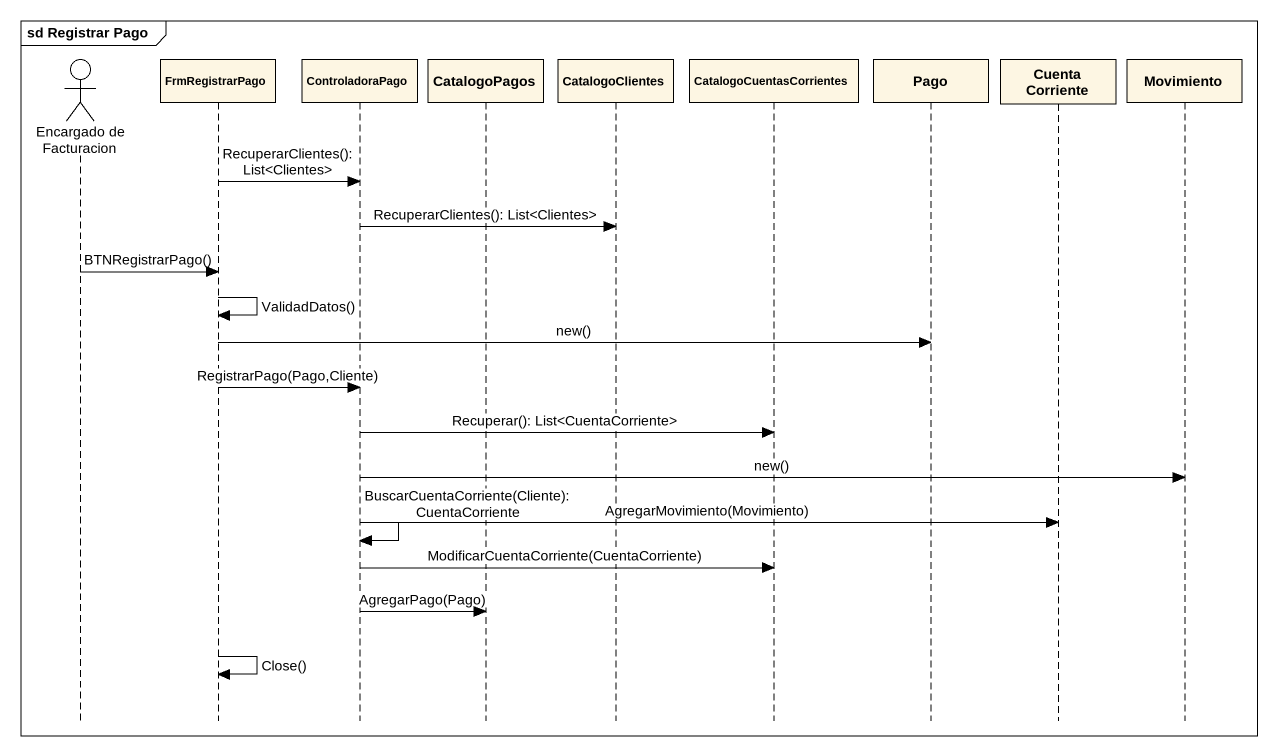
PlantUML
@startuml
mainframe sd Registrar Pago
hide footbox
actor "Encargado de Facturacion" as Encargado_de_Facturacion
participant FrmRegistrarPago
participant ControladoraPago
participant CatalogoPagos
participant CatalogoClientes
participant CatalogoCuentasCorrientes
participant Pago
participant "Cuenta Corriente" as Cuenta_Corriente
participant Movimiento

FrmRegistrarPago -> ControladoraPago : RecuperarClientes(): List<Clientes>
ControladoraPago -> CatalogoClientes : RecuperarClientes(): List<Clientes>
Encargado_de_Facturacion -> FrmRegistrarPago : BTNRegistrarPago()
FrmRegistrarPago -> FrmRegistrarPago : ValidadDatos()
FrmRegistrarPago -> Pago : new()
FrmRegistrarPago -> ControladoraPago : RegistrarPago(Pago,Cliente)
ControladoraPago -> CatalogoCuentasCorrientes : Recuperar(): List<CuentaCorriente>
ControladoraPago -> Movimiento : new()
ControladoraPago -> Cuenta_Corriente : AgregarMovimiento(Movimiento)
ControladoraPago -> ControladoraPago : BuscarCuentaCorriente(Cliente): CuentaCorriente
ControladoraPago -> CatalogoCuentasCorrientes : ModificarCuentaCorriente(CuentaCorriente)
ControladoraPago -> CatalogoPagos : AgregarPago(Pago)
FrmRegistrarPago -> FrmRegistrarPago : Close()
@enduml
